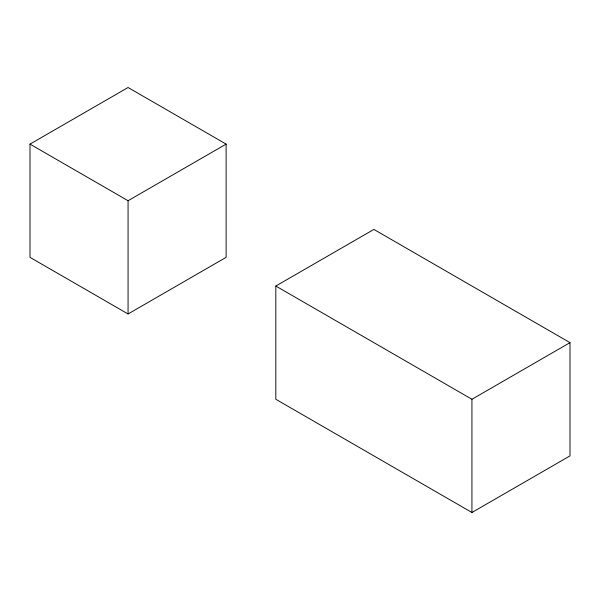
<?xml version="1.0" encoding="UTF-8"?>
<svg xmlns="http://www.w3.org/2000/svg" width="600" height="600" viewBox="0 0 600 600"><rect width="100%" height="100%" fill="white"/><g stroke="black" fill="none" stroke-linecap="round" stroke-linejoin="round"><path stroke-width="0.9" d="M30 144.113L128.062 87.502L226.118 144.113L226.118 257.347L128.062 313.965L30 257.347L30 144.113L128.062 200.73L226.118 144.113M275.82 286.035L373.882 229.425L570 342.653L570 455.888L471.938 512.498L275.82 399.27L275.82 286.035L471.938 399.27L570 342.653M471.938 399.27L471.938 512.498M128.062 200.73L128.062 313.965"/></g></svg>
